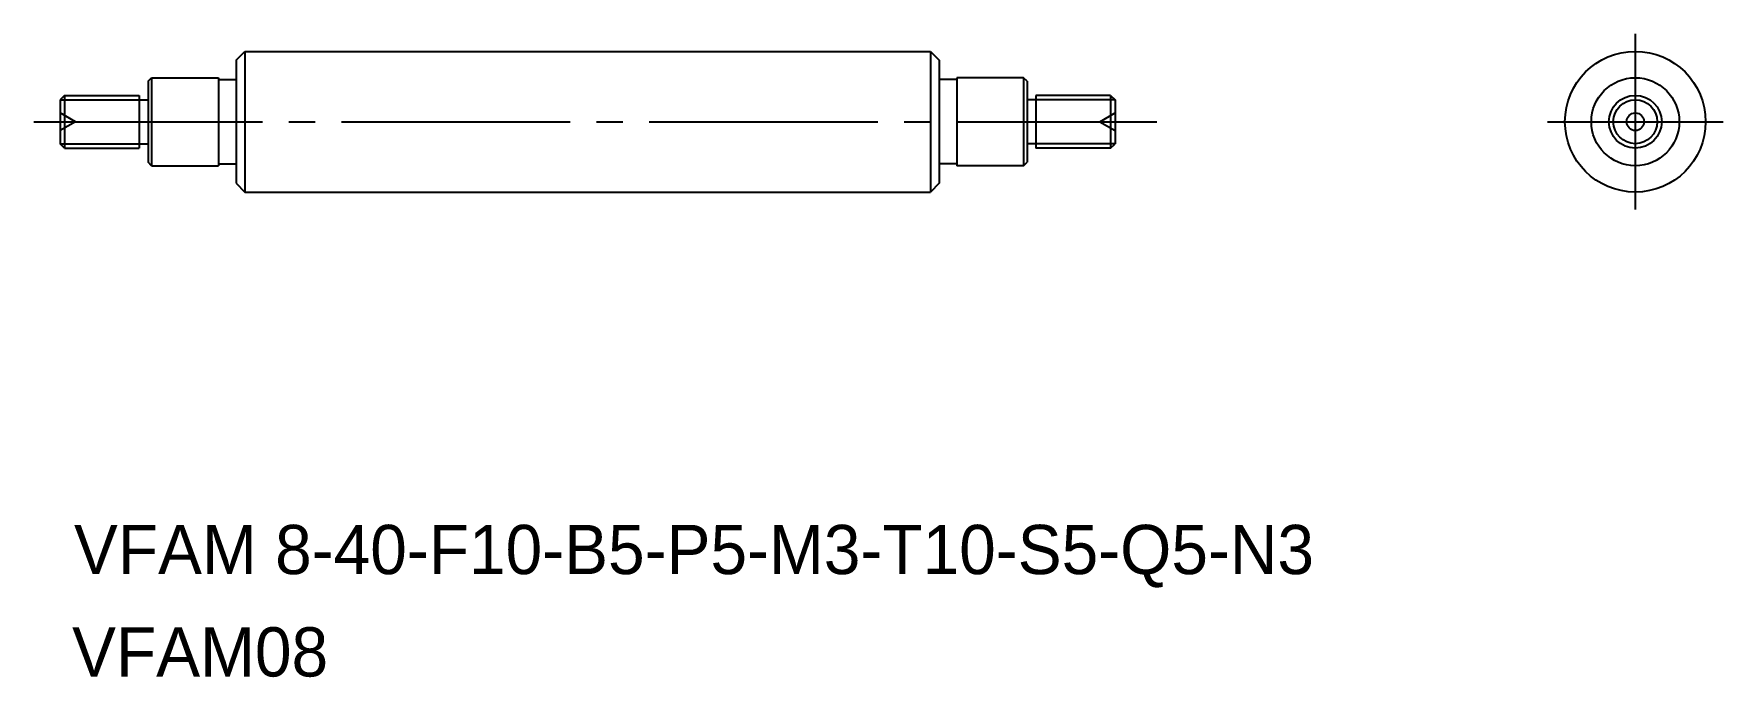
# Model space of a CAD drawing. Extents: x 73.1 to 169.2, y 174.1 to 210.7.
import ezdxf

# ---------------------------------------------------------------- set-up
doc = ezdxf.new("R2010")
doc.units = 0
doc.linetypes.add('CENTER', pattern=[17.5, 13, -1.5, 1.5, -1.5])
doc.linetypes.add('DASHED', pattern=[3.5, 2, -1.5])
doc.layers.get('0').update_dxf_attribs({"linetype": 'CONTINUOUS'})
doc.layers.add('CENTER', color=1, linetype='CENTER')

msp = doc.modelspace()

# ---------------------------------------------------------------- linework, layer by layer
at = {"color": 7, "linetype": 'CONTINUOUS'}
for p, q in [((84.606, 209.214), (85.106, 209.714)), ((85.106, 209.714), (124.106, 209.714)), ((85.106, 209.714), (85.106, 201.714)), ((124.106, 209.714), (124.106, 201.714)), ((124.106, 209.714), (124.606, 209.214)), ((84.606, 209.214), (84.606, 202.214)), ((124.606, 209.214), (124.606, 202.214)), ((79.606, 208.014), (79.806, 208.214)), ((79.606, 208.014), (79.606, 203.414)), ((79.806, 208.214), (79.806, 203.214)), ((79.806, 208.214), (83.606, 208.214)), ((83.606, 208.214), (83.606, 203.214)), ((83.606, 208.114), (84.606, 208.114)), ((125.606, 208.114), (124.606, 208.114)), ((125.606, 208.214), (125.606, 203.214)), ((129.406, 208.214), (125.606, 208.214)), ((129.606, 208.014), (129.406, 208.214)), ((129.406, 208.214), (129.406, 203.214)), ((129.606, 208.014), (129.606, 203.414)), ((74.856, 207.214), (74.606, 206.964)), ((74.606, 206.964), (74.606, 204.464)), ((74.856, 207.214), (79.106, 207.214)), ((74.856, 207.214), (74.856, 204.214)), ((79.106, 207.214), (79.106, 204.214)), ((79.106, 206.964), (79.606, 206.964)), ((130.106, 206.964), (129.606, 206.964)), ((134.356, 207.214), (130.106, 207.214)), ((130.106, 207.214), (130.106, 204.214)), ((134.356, 207.214), (134.606, 206.964)), ((134.356, 207.214), (134.356, 204.214)), ((134.606, 206.964), (134.606, 204.464)), ((74.856, 204.214), (74.606, 204.464)), ((74.856, 204.214), (79.106, 204.214)), ((79.106, 204.464), (79.606, 204.464)), ((130.106, 204.464), (129.606, 204.464)), ((134.356, 204.214), (130.106, 204.214)), ((134.356, 204.214), (134.606, 204.464)), ((79.806, 203.214), (79.606, 203.414)), ((79.806, 203.214), (83.606, 203.214)), ((83.606, 203.314), (84.606, 203.314)), ((125.606, 203.314), (124.606, 203.314)), ((129.406, 203.214), (125.606, 203.214)), ((129.406, 203.214), (129.606, 203.414)), ((84.606, 202.214), (85.106, 201.714)), ((124.606, 202.214), (124.106, 201.714)), ((85.106, 201.714), (124.106, 201.714))]:
    msp.add_line(p, q, dxfattribs=at)
at = {"color": 3, "linetype": 'CONTINUOUS'}
for p, q in [((74.606, 206.964), (79.106, 206.964)), ((134.606, 206.964), (130.106, 206.964)), ((74.606, 204.464), (79.106, 204.464)), ((134.606, 204.464), (130.106, 204.464))]:
    msp.add_line(p, q, dxfattribs=at)
at = {"color": 3, "linetype": 'DASHED'}
for p, q in [((75.473, 205.714), (74.606, 206.214)), ((75.473, 205.714), (74.606, 205.214)), ((133.74, 205.714), (134.606, 206.214)), ((133.74, 205.714), (134.606, 205.214))]:
    msp.add_line(p, q, dxfattribs=at)
at = {"color": 7, "linetype": 'CONTINUOUS'}
for radius in [4, 2.5, 1.5, 0.5]:
    msp.add_circle((164.198, 205.714), radius, dxfattribs=at)
at = {"color": 3, "linetype": 'CONTINUOUS'}
msp.add_circle((164.198, 205.714), 1.25, dxfattribs=at)
at = {"layer": 'CENTER', "color": 1, "linetype": 'CENTER'}
for p, q in [((164.198, 210.714), (164.198, 200.714)), ((73.104, 205.714), (136.991, 205.714)), ((159.198, 205.714), (169.198, 205.714))]:
    msp.add_line(p, q, dxfattribs=at)

# ---------------------------------------------------------------- texts
at = {"color": 7, "linetype": 'CONTINUOUS'}
for s, p in [('VFAM 8-40-F10-B5-P5-M3-T10-S5-Q5-N3', (75.388, 179.989)), ('VFAM08', (75.281, 174.167))]:
    msp.add_text(s, height=2.8, dxfattribs=at).set_placement(p)

doc.saveas('drawing.dxf')
